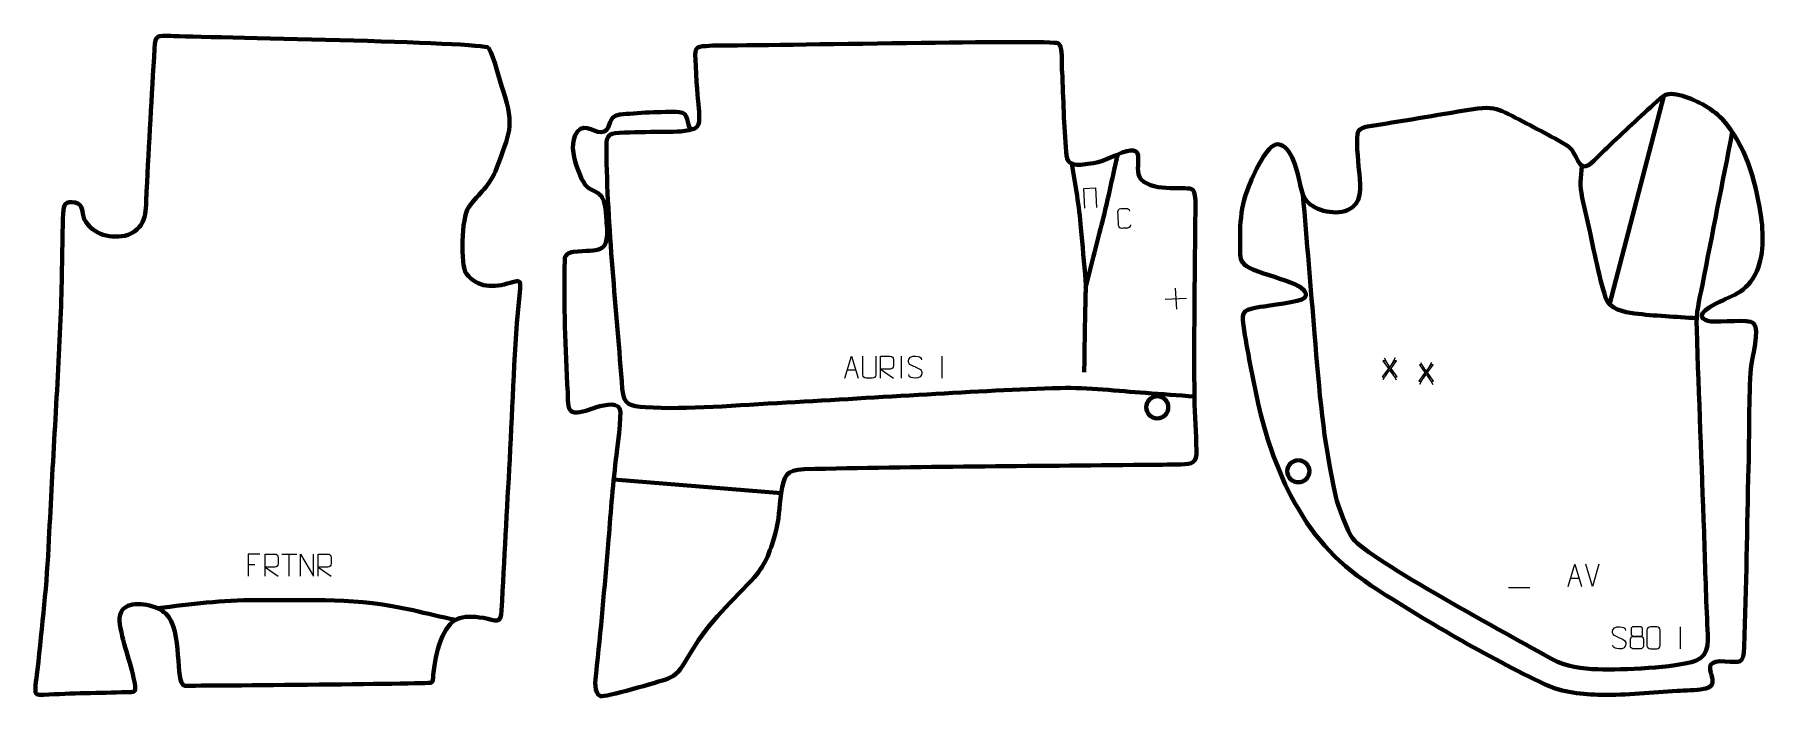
# Model space of a CAD drawing. Header units: metres. Extents: x -1 to 1956, y -3 to 747.
import ezdxf

# ---------------------------------------------------------------- set-up
doc = ezdxf.new("R2010")
doc.units = ezdxf.units.M

msp = doc.modelspace()

# ---------------------------------------------------------------- linework, layer by layer
at = {"layer": 'layer 1', "color": 142, "lineweight": 200}
for centre in [(1269.4, 325.3), (1429, 253)]:
    msp.add_ellipse(centre, major_axis=(0, 12.5), ratio=1, dxfattribs=at)
at = {"layer": 'layer 1', "color": 142, "lineweight": 158}
msp.add_open_spline([(1781, 441.5), (1781, 441.5), (1842.5, 677.5), (1842.5, 677.5)], degree=3, dxfattribs=at)
for points, knots in [([(1434.2, 565.9), (1438.6, 513.5), (1443, 461.2), (1447.3, 408.9), (1447.3, 408.9), (1452.9, 342.1), (1456.7, 290), (1471.5, 224.1), (1471.5, 224.1), (1473.7, 214.5), (1484.8, 184.1), (1490.6, 176.8), (1490.6, 176.8), (1509.5, 153), (1668, 67.1), (1716.3, 40.5), (1716.3, 40.5), (1732.1, 31.8), (1750, 29.3), (1768.1, 28.9), (1768.1, 28.9), (1795.8, 28.3), (1855.7, 30.4), (1878.5, 38.5), (1878.5, 38.5), (1896.3, 45.7), (1892.5, 64), (1891.8, 79.9), (1891.8, 79.9), (1890.2, 114.5), (1889.3, 149.5), (1888.1, 184.2), (1888.1, 184.2), (1885.3, 260.7), (1882.4, 337.2), (1879.8, 413.7), (1879.8, 413.7), (1879.1, 434), (1882.4, 444.4), (1886.2, 463.7), (1886.2, 463.7), (1897.5, 521.4), (1908.8, 579), (1920.1, 636.6)], [0, 0, 0, 0, 0.083333, 0.083333, 0.083333, 0.083333, 0.166667, 0.166667, 0.166667, 0.166667, 0.25, 0.25, 0.25, 0.25, 0.333333, 0.333333, 0.333333, 0.333333, 0.416667, 0.416667, 0.416667, 0.416667, 0.5, 0.5, 0.5, 0.5, 0.583333, 0.583333, 0.583333, 0.583333, 0.666667, 0.666667, 0.666667, 0.666667, 0.75, 0.75, 0.75, 0.75, 0.833333, 0.833333, 0.833333, 0.833333, 1, 1, 1, 1]), ([(1879.4, 426), (1856.6, 427.8), (1832, 428.7), (1809.5, 431.4), (1809.5, 431.4), (1797.6, 432.9), (1781.1, 436.3), (1776.8, 449.3), (1776.8, 449.3), (1768.9, 472.6), (1762, 510.8), (1756.1, 535.9), (1756.1, 535.9), (1754.1, 544.6), (1752.1, 553.4), (1750.3, 562.2), (1750.3, 562.2), (1747.3, 577.1), (1748.6, 584), (1749.9, 598.6)], [0, 0, 0, 0, 0.166667, 0.166667, 0.166667, 0.166667, 0.333333, 0.333333, 0.333333, 0.333333, 0.5, 0.5, 0.5, 0.5, 0.666667, 0.666667, 0.666667, 0.666667, 1, 1, 1, 1])]:
    msp.add_open_spline(points, degree=3, knots=knots, dxfattribs=at)
at = {"layer": 'layer 1', "color": 142}
for points in [[(1524, 359.8), (1524, 359.8), (1531, 369.2), (1531, 369.2), (1531, 369.2), (1531, 369.2), (1524.8, 378), (1524.8, 378), (1524.8, 378), (1524.8, 378), (1527.7, 378), (1527.7, 378), (1527.7, 378), (1527.7, 378), (1531, 373.3), (1531, 373.3), (1531, 373.3), (1531.7, 372.4), (1532.2, 371.6), (1532.5, 371.1), (1532.5, 371.1), (1532.9, 371.8), (1533.4, 372.4), (1533.9, 373.1), (1533.9, 373.1), (1533.9, 373.1), (1537.5, 378), (1537.5, 378), (1537.5, 378), (1537.5, 378), (1540.2, 378), (1540.2, 378), (1540.2, 378), (1540.2, 378), (1533.9, 369.3), (1533.9, 369.3), (1533.9, 369.3), (1533.9, 369.3), (1540.7, 359.8), (1540.7, 359.8), (1540.7, 359.8), (1540.7, 359.8), (1537.7, 359.8), (1537.7, 359.8), (1537.7, 359.8), (1537.7, 359.8), (1533.1, 366.3), (1533.1, 366.3), (1533.1, 366.3), (1532.9, 366.7), (1532.6, 367), (1532.4, 367.4), (1532.4, 367.4), (1532, 366.8), (1531.7, 366.4), (1531.5, 366.1), (1531.5, 366.1), (1531.5, 366.1), (1526.9, 359.8), (1526.9, 359.8), (1526.9, 359.8), (1526.9, 359.8), (1524, 359.8), (1524, 359.8)], [(1565.3, 355), (1565.3, 355), (1572.3, 364.5), (1572.3, 364.5), (1572.3, 364.5), (1572.3, 364.5), (1566.1, 373.2), (1566.1, 373.2), (1566.1, 373.2), (1566.1, 373.2), (1569, 373.2), (1569, 373.2), (1569, 373.2), (1569, 373.2), (1572.3, 368.6), (1572.3, 368.6), (1572.3, 368.6), (1573, 367.6), (1573.5, 366.9), (1573.7, 366.4), (1573.7, 366.4), (1574.2, 367), (1574.6, 367.7), (1575.2, 368.4), (1575.2, 368.4), (1575.2, 368.4), (1578.8, 373.2), (1578.8, 373.2), (1578.8, 373.2), (1578.8, 373.2), (1581.5, 373.2), (1581.5, 373.2), (1581.5, 373.2), (1581.5, 373.2), (1575.1, 364.6), (1575.1, 364.6), (1575.1, 364.6), (1575.1, 364.6), (1581.9, 355), (1581.9, 355), (1581.9, 355), (1581.9, 355), (1579, 355), (1579, 355), (1579, 355), (1579, 355), (1574.4, 361.5), (1574.4, 361.5), (1574.4, 361.5), (1574.1, 361.9), (1573.9, 362.3), (1573.7, 362.6), (1573.7, 362.6), (1573.2, 362), (1573, 361.6), (1572.8, 361.3), (1572.8, 361.3), (1572.8, 361.3), (1568.2, 355), (1568.2, 355), (1568.2, 355), (1568.2, 355), (1565.3, 355), (1565.3, 355)]]:
    msp.add_open_spline(points, degree=3, knots=[0, 0, 0, 0, 0.058824, 0.058824, 0.058824, 0.058824, 0.117647, 0.117647, 0.117647, 0.117647, 0.176471, 0.176471, 0.176471, 0.176471, 0.235294, 0.235294, 0.235294, 0.235294, 0.294118, 0.294118, 0.294118, 0.294118, 0.352941, 0.352941, 0.352941, 0.352941, 0.411765, 0.411765, 0.411765, 0.411765, 0.470588, 0.470588, 0.470588, 0.470588, 0.529412, 0.529412, 0.529412, 0.529412, 0.588235, 0.588235, 0.588235, 0.588235, 0.647059, 0.647059, 0.647059, 0.647059, 0.705882, 0.705882, 0.705882, 0.705882, 0.764706, 0.764706, 0.764706, 0.764706, 0.823529, 0.823529, 0.823529, 0.823529, 0.882353, 0.882353, 0.882353, 0.882353, 1, 1, 1, 1], dxfattribs=at)
at = {"layer": 'layer 1', "color": 250, "lineweight": 9}
for points in [[(1538.5, 381.4), (1538.5, 381.4), (1524.7, 356.5), (1524.7, 356.5)], [(1526.2, 381.4), (1526.2, 381.4), (1539.9, 356.4), (1539.9, 356.4)], [(1579.7, 375.8), (1579.7, 375.8), (1566, 350.9), (1566, 350.9)], [(1567.4, 375.8), (1567.4, 375.8), (1581.2, 350.9), (1581.2, 350.9)], [(1761.8, 122.7), (1761.8, 122.7), (1754.4, 147.7), (1754.4, 147.7)], [(1769.1, 147.7), (1769.1, 147.7), (1761.8, 122.7), (1761.8, 122.7)], [(1666.9, 121.4), (1666.9, 121.4), (1690.9, 121.4), (1690.9, 121.4)], [(1737.1, 132), (1737.1, 132), (1746.6, 132), (1746.6, 132)], [(1861.1, 77), (1861.1, 77), (1861.1, 52), (1861.1, 52)]]:
    msp.add_open_spline(points, degree=3, dxfattribs=at)
for points, knots in [([(1734.4, 122.7), (1734.4, 122.7), (1741.8, 147.7), (1741.8, 147.7), (1741.8, 147.7), (1741.8, 147.7), (1749.3, 122.7), (1749.3, 122.7)], [0, 0, 0, 0, 0.333333, 0.333333, 0.333333, 0.333333, 1, 1, 1, 1]), ([(1792.2, 64.7), (1787.9, 66.2), (1783, 68), (1785, 73.5), (1785, 73.5), (1786.5, 77.6), (1791.8, 77.2), (1795.4, 76.6), (1795.4, 76.6), (1798.2, 76.1), (1799.1, 74.9), (1799.4, 72.9)], [0, 0, 0, 0, 0.25, 0.25, 0.25, 0.25, 0.5, 0.5, 0.5, 0.5, 1, 1, 1, 1]), ([(1792.2, 64.7), (1796.2, 63), (1801.2, 61.2), (1799.4, 55.8), (1799.4, 55.8), (1797.9, 51.5), (1793, 51.8), (1789.3, 52.3), (1789.3, 52.3), (1786.6, 52.7), (1785.3, 54), (1785, 56.1)], [0, 0, 0, 0, 0.25, 0.25, 0.25, 0.25, 0.5, 0.5, 0.5, 0.5, 1, 1, 1, 1]), ([(1804.8, 63.2), (1804.8, 60), (1804.8, 58.3), (1804.8, 55.1), (1804.8, 55.1), (1804.8, 53.9), (1806.5, 52.2), (1807.7, 52.2), (1807.7, 52.2), (1810.7, 52.2), (1813.7, 52.2), (1816.7, 52.2), (1816.7, 52.2), (1818, 52.2), (1819.6, 53.8), (1819.6, 55.1), (1819.6, 55.1), (1819.6, 58.3), (1819.6, 60), (1819.6, 63.2), (1819.6, 63.2), (1819.5, 64.6), (1818, 66.1), (1816.7, 66.1), (1816.7, 66.1), (1813.7, 66.1), (1810.7, 66.1), (1807.7, 66.1), (1807.7, 66.1), (1806.6, 66.1), (1804.8, 64.6), (1804.8, 63.2)], [0, 0, 0, 0, 0.111111, 0.111111, 0.111111, 0.111111, 0.222222, 0.222222, 0.222222, 0.222222, 0.333333, 0.333333, 0.333333, 0.333333, 0.444444, 0.444444, 0.444444, 0.444444, 0.555556, 0.555556, 0.555556, 0.555556, 0.666667, 0.666667, 0.666667, 0.666667, 0.777778, 0.777778, 0.777778, 0.777778, 1, 1, 1, 1]), ([(1806.2, 75.7), (1806.2, 73.5), (1806.2, 69.8), (1806.2, 67.6), (1806.2, 67.6), (1806.3, 67.1), (1807.1, 66.2), (1807.8, 66.2), (1807.8, 66.2), (1810.7, 66.2), (1813.7, 66.1), (1816.7, 66.1), (1816.7, 66.1), (1817.5, 66.1), (1818.2, 66.9), (1818.2, 67.6), (1818.2, 67.6), (1818.2, 69.8), (1818.2, 73.5), (1818.2, 75.7), (1818.2, 75.7), (1818.2, 76.4), (1817.6, 77.2), (1816.7, 77.2), (1816.7, 77.2), (1813.7, 77.2), (1810.7, 77.2), (1807.7, 77.2), (1807.7, 77.2), (1807, 77.2), (1806.2, 76.5), (1806.2, 75.7)], [0, 0, 0, 0, 0.111111, 0.111111, 0.111111, 0.111111, 0.222222, 0.222222, 0.222222, 0.222222, 0.333333, 0.333333, 0.333333, 0.333333, 0.444444, 0.444444, 0.444444, 0.444444, 0.555556, 0.555556, 0.555556, 0.555556, 0.666667, 0.666667, 0.666667, 0.666667, 0.777778, 0.777778, 0.777778, 0.777778, 1, 1, 1, 1]), ([(1827.5, 77), (1829.9, 77), (1832.2, 77), (1834.6, 77), (1834.6, 77), (1836.6, 77), (1838.6, 75.5), (1838.6, 73.1), (1838.6, 73.1), (1838.6, 67.3), (1838.6, 61.6), (1838.6, 55.8), (1838.6, 55.8), (1838.5, 53.5), (1836.8, 52), (1834.6, 52), (1834.6, 52), (1832.2, 52), (1829.8, 52), (1827.5, 52), (1827.5, 52), (1825.5, 51.9), (1823.5, 53.8), (1823.5, 55.8), (1823.5, 55.8), (1823.5, 61.6), (1823.5, 67.4), (1823.5, 73.1), (1823.5, 73.1), (1823.5, 75.3), (1825.3, 77), (1827.5, 77)], [0, 0, 0, 0, 0.111111, 0.111111, 0.111111, 0.111111, 0.222222, 0.222222, 0.222222, 0.222222, 0.333333, 0.333333, 0.333333, 0.333333, 0.444444, 0.444444, 0.444444, 0.444444, 0.555556, 0.555556, 0.555556, 0.555556, 0.666667, 0.666667, 0.666667, 0.666667, 0.777778, 0.777778, 0.777778, 0.777778, 1, 1, 1, 1])]:
    msp.add_open_spline(points, degree=3, knots=knots, dxfattribs=at)
at = {"layer": 'layer 2', "color": 242, "lineweight": 158}
msp.add_open_spline([(1497.6, 594.3), (1497, 602.2), (1493.5, 632.1), (1496.8, 637.4), (1496.8, 637.4), (1499.1, 641.3), (1506.1, 642.8), (1512.4, 643.8), (1512.4, 643.8), (1552.4, 649.7), (1592.2, 657.4), (1632.2, 663.1), (1632.2, 663.1), (1646.4, 665.1), (1654.5, 663), (1662.9, 658.8), (1662.9, 658.8), (1683.8, 648.4), (1707, 636.2), (1727.3, 624.9), (1727.3, 624.9), (1740.5, 617.3), (1738.7, 616.4), (1745.4, 604), (1745.4, 604), (1752, 591.9), (1758.8, 599.8), (1766.2, 606.9), (1766.2, 606.9), (1771.5, 612), (1776.6, 617.3), (1781.9, 622.3), (1781.9, 622.3), (1800.6, 639.7), (1819.4, 657.5), (1838.4, 674.5), (1838.4, 674.5), (1845.8, 681.1), (1850.9, 680.4), (1860.5, 678.3), (1860.5, 678.3), (1877.5, 674.4), (1896.3, 663.9), (1908.5, 651.5), (1908.5, 651.5), (1936.2, 620), (1945.3, 584.8), (1952.2, 544.5), (1952.2, 544.5), (1955.5, 522.6), (1956.4, 495.1), (1945.9, 475.4), (1945.9, 475.4), (1932.5, 450.5), (1915.4, 451.8), (1893.9, 438.1), (1893.9, 438.1), (1879.7, 429.1), (1885.8, 423.9), (1895.8, 422.5), (1895.8, 422.5), (1906.7, 421.1), (1938.8, 425.7), (1944.1, 420.3), (1944.1, 420.3), (1951.6, 412.7), (1942.8, 382.5), (1941.3, 371.8), (1941.3, 371.8), (1938.4, 334.3), (1939.5, 295.1), (1938.5, 257.2), (1938.5, 257.2), (1936.7, 189.6), (1936.1, 122), (1933.6, 54.5), (1933.6, 54.5), (1932.8, 34.4), (1929.6, 36.9), (1911.8, 37.9), (1911.8, 37.9), (1875.8, 39.9), (1912.1, 12.3), (1890.1, 7.3), (1890.1, 7.3), (1890.1, 7.3), (1887.7, 6.7), (1887.7, 6.7), (1887.7, 6.7), (1878.8, 5.1), (1866.9, 5), (1857.6, 4.5), (1857.6, 4.5), (1829.6, 2.8), (1800.5, -0.3), (1772.4, 0), (1772.4, 0), (1750.7, 0.5), (1728.2, 2.5), (1708.3, 11.8), (1708.3, 11.8), (1642.6, 43), (1572.2, 84.3), (1511.2, 123.7), (1511.2, 123.7), (1468.3, 153.4), (1444.9, 179.9), (1420.2, 226), (1420.2, 226), (1404, 257.5), (1391.3, 295.2), (1383.5, 329.7), (1383.5, 329.7), (1377.2, 358.6), (1371.5, 388.8), (1366.8, 418), (1366.8, 418), (1363.9, 435.7), (1369.7, 435.9), (1385.8, 438.8), (1385.8, 438.8), (1394.1, 440.1), (1432.1, 444.4), (1436.1, 449.1), (1436.1, 449.1), (1441.5, 455.5), (1430.7, 462.1), (1425.8, 464.2), (1425.8, 464.2), (1410.6, 470.7), (1393.5, 474.8), (1377.7, 481.3), (1377.7, 481.3), (1365.8, 486.5), (1363.5, 490.9), (1363.3, 498.1), (1363.3, 498.1), (1362.6, 528.3), (1362.4, 552.5), (1375.2, 580.7), (1375.2, 580.7), (1379.7, 590.6), (1393.7, 622.9), (1405.7, 622.9), (1405.7, 622.9), (1422.2, 621.8), (1428.4, 589.5), (1431.2, 576.4), (1431.2, 576.4), (1432.7, 569.5), (1434.8, 561.7), (1440.2, 556.8), (1440.2, 556.8), (1452.1, 545.9), (1476.7, 541.4), (1490, 551.3), (1490, 551.3), (1502.6, 560.7), (1498.6, 580.7), (1497.6, 594.3)], degree=3, knots=[0, 0, 0, 0, 0.02439, 0.02439, 0.02439, 0.02439, 0.04878, 0.04878, 0.04878, 0.04878, 0.073171, 0.073171, 0.073171, 0.073171, 0.097561, 0.097561, 0.097561, 0.097561, 0.121951, 0.121951, 0.121951, 0.121951, 0.146341, 0.146341, 0.146341, 0.146341, 0.170732, 0.170732, 0.170732, 0.170732, 0.195122, 0.195122, 0.195122, 0.195122, 0.219512, 0.219512, 0.219512, 0.219512, 0.243902, 0.243902, 0.243902, 0.243902, 0.268293, 0.268293, 0.268293, 0.268293, 0.292683, 0.292683, 0.292683, 0.292683, 0.317073, 0.317073, 0.317073, 0.317073, 0.341463, 0.341463, 0.341463, 0.341463, 0.365854, 0.365854, 0.365854, 0.365854, 0.390244, 0.390244, 0.390244, 0.390244, 0.414634, 0.414634, 0.414634, 0.414634, 0.439024, 0.439024, 0.439024, 0.439024, 0.463415, 0.463415, 0.463415, 0.463415, 0.487805, 0.487805, 0.487805, 0.487805, 0.512195, 0.512195, 0.512195, 0.512195, 0.536585, 0.536585, 0.536585, 0.536585, 0.560976, 0.560976, 0.560976, 0.560976, 0.585366, 0.585366, 0.585366, 0.585366, 0.609756, 0.609756, 0.609756, 0.609756, 0.634146, 0.634146, 0.634146, 0.634146, 0.658537, 0.658537, 0.658537, 0.658537, 0.682927, 0.682927, 0.682927, 0.682927, 0.707317, 0.707317, 0.707317, 0.707317, 0.731707, 0.731707, 0.731707, 0.731707, 0.756098, 0.756098, 0.756098, 0.756098, 0.780488, 0.780488, 0.780488, 0.780488, 0.804878, 0.804878, 0.804878, 0.804878, 0.829268, 0.829268, 0.829268, 0.829268, 0.853659, 0.853659, 0.853659, 0.853659, 0.878049, 0.878049, 0.878049, 0.878049, 0.902439, 0.902439, 0.902439, 0.902439, 0.926829, 0.926829, 0.926829, 0.926829, 0.95122, 0.95122, 0.95122, 0.95122, 1, 1, 1, 1], dxfattribs=at)
at = {"layer": 'layer 2', "color": 140, "lineweight": 158}
for points, knots in [([(743.8, 639.9), (731.7, 636.1), (720.4, 637.3), (707.8, 637), (707.8, 637), (692.3, 636.7), (676.2, 636.5), (660.7, 635.9), (660.7, 635.9), (646.4, 635.4), (645.9, 630.6), (646, 617.4), (646, 617.4), (646.8, 531), (657.5, 434), (664, 346.2), (664, 346.2), (665.4, 327.7), (673, 326.5), (690.1, 325.4), (690.1, 325.4), (737, 322.3), (794.3, 327.7), (849.9, 330.7), (849.9, 330.7), (955.3, 336.3), (1065.1, 344.3), (1159.7, 347.1), (1159.7, 347.1), (1191, 348), (1224.9, 343.7), (1256.3, 341.5), (1256.3, 341.5), (1274.7, 340.2), (1293.1, 338.8), (1311.5, 337.5)], [0, 0, 0, 0, 0.1, 0.1, 0.1, 0.1, 0.2, 0.2, 0.2, 0.2, 0.3, 0.3, 0.3, 0.3, 0.4, 0.4, 0.4, 0.4, 0.5, 0.5, 0.5, 0.5, 0.6, 0.6, 0.6, 0.6, 0.7, 0.7, 0.7, 0.7, 0.8, 0.8, 0.8, 0.8, 1, 1, 1, 1]), ([(1188.3, 460.2), (1194.2, 484.2), (1200.1, 508), (1206.4, 531.8), (1206.4, 531.8), (1211.5, 551.3), (1215.8, 572.3), (1220.2, 592), (1220.2, 592), (1221.7, 598.5), (1223.1, 605), (1224.6, 611.5)], [0, 0, 0, 0, 0.25, 0.25, 0.25, 0.25, 0.5, 0.5, 0.5, 0.5, 1, 1, 1, 1]), ([(1172.6, 600.9), (1176.6, 576.4), (1181.1, 553.1), (1183, 528.2), (1183, 528.2), (1184.6, 508.5), (1186.9, 488.4), (1188.2, 468.8), (1188.2, 468.8), (1188.8, 459.8), (1188.1, 446.7), (1187.9, 437.2), (1187.9, 437.2), (1187.5, 413.1), (1187.1, 389), (1186.7, 364.9)], [0, 0, 0, 0, 0.2, 0.2, 0.2, 0.2, 0.4, 0.4, 0.4, 0.4, 0.6, 0.6, 0.6, 0.6, 1, 1, 1, 1]), ([(138, 98), (176.1, 102.7), (210.9, 107.4), (249.6, 107.1), (249.6, 107.1), (313.9, 106.6), (362.9, 110.3), (427.2, 95.7), (427.2, 95.7), (443.2, 92.1), (459.2, 88.1), (475.4, 84.7)], [0, 0, 0, 0, 0.25, 0.25, 0.25, 0.25, 0.5, 0.5, 0.5, 0.5, 1, 1, 1, 1])]:
    msp.add_open_spline(points, degree=3, knots=knots, dxfattribs=at)
at = {"layer": 'layer 2', "color": 250, "lineweight": 9}
for points, knots in [([(1187.5, 550.5), (1187.5, 550.5), (1186.2, 572.8), (1186.2, 572.8), (1186.2, 572.8), (1186.2, 572.8), (1199.3, 573.6), (1199.3, 573.6), (1199.3, 573.6), (1199.3, 573.6), (1200.6, 551.3), (1200.6, 551.3)], [0, 0, 0, 0, 0.25, 0.25, 0.25, 0.25, 0.5, 0.5, 0.5, 0.5, 1, 1, 1, 1]), ([(1239, 531.7), (1239, 529.6), (1237.6, 528.2), (1235.7, 528), (1235.7, 528), (1233.6, 527.9), (1231.5, 527.8), (1229.4, 527.6), (1229.4, 527.6), (1227.7, 527.4), (1225.8, 529), (1225.7, 530.8), (1225.7, 530.8), (1225.4, 536), (1225.1, 541.1), (1224.8, 546.3), (1224.8, 546.3), (1224.7, 548.2), (1226.2, 549.8), (1228.1, 550), (1228.1, 550), (1230.2, 550.1), (1232.2, 550.2), (1234.3, 550.3), (1234.3, 550.3), (1236.1, 550.5), (1237.9, 549.2), (1238.1, 547.1)], [0, 0, 0, 0, 0.125, 0.125, 0.125, 0.125, 0.25, 0.25, 0.25, 0.25, 0.375, 0.375, 0.375, 0.375, 0.5, 0.5, 0.5, 0.5, 0.625, 0.625, 0.625, 0.625, 0.75, 0.75, 0.75, 0.75, 1, 1, 1, 1]), ([(916, 358.3), (916, 358.3), (923.4, 383.2), (923.4, 383.2), (923.4, 383.2), (923.4, 383.2), (931, 358.3), (931, 358.3)], [0, 0, 0, 0, 0.333333, 0.333333, 0.333333, 0.333333, 1, 1, 1, 1]), ([(950.8, 383.2), (950.8, 377.7), (950.9, 367.5), (950.9, 361.9), (950.9, 361.9), (950.8, 359.7), (949.1, 358.3), (946.9, 358.3), (946.9, 358.3), (944.6, 358.3), (942.3, 358.3), (939.9, 358.3), (939.9, 358.3), (938, 358.2), (936, 360), (936.1, 361.9), (936.1, 361.9), (936.1, 367.5), (936.2, 377.7), (936.2, 383.2)], [0, 0, 0, 0, 0.166667, 0.166667, 0.166667, 0.166667, 0.333333, 0.333333, 0.333333, 0.333333, 0.5, 0.5, 0.5, 0.5, 0.666667, 0.666667, 0.666667, 0.666667, 1, 1, 1, 1]), ([(956.1, 358.3), (956.1, 358.3), (956.1, 383.2), (956.1, 383.2), (956.1, 383.2), (959.7, 383.2), (963.3, 383.2), (966.9, 383.2), (966.9, 383.2), (969.3, 383.2), (970.8, 381.7), (970.8, 379.3), (970.8, 379.3), (970.8, 377.3), (970.8, 374.2), (970.8, 372.2), (970.8, 372.2), (970.8, 370.3), (969, 368.4), (967, 368.4), (967, 368.4), (967, 368.4), (956.1, 368.4), (956.1, 368.4), (956.1, 368.4), (956.1, 368.4), (970.8, 358.3), (970.8, 358.3)], [0, 0, 0, 0, 0.125, 0.125, 0.125, 0.125, 0.25, 0.25, 0.25, 0.25, 0.375, 0.375, 0.375, 0.375, 0.5, 0.5, 0.5, 0.5, 0.625, 0.625, 0.625, 0.625, 0.75, 0.75, 0.75, 0.75, 1, 1, 1, 1]), ([(995.5, 370.9), (991.2, 372.4), (986.3, 374.2), (988.3, 379.7), (988.3, 379.7), (989.8, 383.8), (995.1, 383.5), (998.7, 382.9), (998.7, 382.9), (1001.5, 382.4), (1002.4, 381.2), (1002.7, 379.1)], [0, 0, 0, 0, 0.25, 0.25, 0.25, 0.25, 0.5, 0.5, 0.5, 0.5, 1, 1, 1, 1]), ([(995.5, 370.9), (999.5, 369.3), (1004.5, 367.4), (1002.7, 362), (1002.7, 362), (1001.2, 357.8), (996.3, 358), (992.6, 358.6), (992.6, 358.6), (989.9, 359), (988.6, 360.2), (988.3, 362.3)], [0, 0, 0, 0, 0.25, 0.25, 0.25, 0.25, 0.5, 0.5, 0.5, 0.5, 1, 1, 1, 1])]:
    msp.add_open_spline(points, degree=3, knots=knots, dxfattribs=at)
for points in [[(1289.7, 460.2), (1289.7, 460.2), (1291.2, 436.2), (1291.2, 436.2)], [(1278.5, 447.5), (1278.5, 447.5), (1302.4, 448.9), (1302.4, 448.9)], [(979.5, 383.2), (979.5, 383.2), (979.5, 358.3), (979.5, 358.3)], [(1025.5, 383.2), (1025.5, 383.2), (1025.5, 358.3), (1025.5, 358.3)], [(918.7, 367.5), (918.7, 367.5), (928.2, 367.5), (928.2, 367.5)]]:
    msp.add_open_spline(points, degree=3, dxfattribs=at)
at = {"layer": 'layer 2', "color": 140, "lineweight": 158}
msp.add_open_spline([(654.3, 243.7), (654.3, 243.7), (843.8, 228.1), (843.8, 228.1)], degree=3, dxfattribs=at)
at = {"layer": 'layer 3', "color": 242, "lineweight": 158}
for points, knots in [([(512.6, 731.9), (519.6, 719.5), (524.3, 697.6), (529.1, 683.3), (529.1, 683.3), (542.8, 642.5), (535.6, 634.3), (522, 596.5), (522, 596.5), (514, 574.1), (502.3, 568.8), (489.8, 551.3), (489.8, 551.3), (482.2, 540.5), (480.4, 486), (487.6, 476.4), (487.6, 476.4), (499.9, 460.2), (518.9, 460.3), (537.2, 466.2), (537.2, 466.2), (549.4, 470.1), (549.3, 468.1), (547.9, 455.5), (547.9, 455.5), (541.4, 393.2), (540.1, 329.1), (536.6, 266.4), (536.6, 266.4), (533.4, 209.5), (530.5, 152.7), (527.4, 95.9), (527.4, 95.9), (526.4, 78.5), (520.9, 84.7), (506.9, 87), (506.9, 87), (481.3, 91), (468.8, 87.4), (458.7, 61.9), (458.7, 61.9), (453.1, 47.1), (452.1, 37.9), (450.1, 22.6), (450.1, 22.6), (449.6, 18.7), (449.7, 14.5), (447.8, 13.7), (447.8, 13.7), (445.2, 12.6), (170.3, 10), (168.6, 10.4), (168.6, 10.4), (156.8, 13.1), (167.7, 73.2), (147.3, 92), (147.3, 92), (142.1, 96.8), (135.7, 99.3), (128.8, 101), (128.8, 101), (112, 105), (91.8, 103.1), (95.5, 79.5), (95.5, 79.5), (99.2, 56), (108.9, 33.9), (112.6, 10.4), (112.6, 10.4), (113.8, 2.6), (111, 3.3), (103.3, 3.1), (103.3, 3.1), (71.9, 2.2), (41, 1.8), (9.4, 0.2), (9.4, 0.2), (7, 0), (1.1, -0.7), (0.1, 2.3), (0.1, 2.3), (-1.1, 5.9), (1.6, 23.3), (2.2, 28.3), (2.2, 28.3), (7.5, 77.9), (12.9, 125.6), (15.2, 175.6), (15.2, 175.6), (19.2, 261.3), (25.1, 347.1), (28.6, 432.8), (28.6, 432.8), (30, 470.1), (30, 507.4), (31.3, 544.6), (31.3, 544.6), (31.6, 555), (33.7, 558.7), (44.9, 557), (44.9, 557), (54.6, 554.8), (51.7, 546.2), (55.2, 538), (55.2, 538), (65.5, 519.6), (85.5, 515.4), (104.8, 520.2), (104.8, 520.2), (127.3, 530.2), (124.5, 548.2), (125.6, 569.4), (125.6, 569.4), (128.6, 623.3), (131.3, 677.4), (134.7, 731.3), (134.7, 731.3), (135.6, 746.9), (137.9, 745.9), (153, 745.3), (153, 745.3), (187.2, 743.8), (508.8, 738.6), (512.6, 731.9)], [0, 0, 0, 0, 0.03125, 0.03125, 0.03125, 0.03125, 0.0625, 0.0625, 0.0625, 0.0625, 0.09375, 0.09375, 0.09375, 0.09375, 0.125, 0.125, 0.125, 0.125, 0.15625, 0.15625, 0.15625, 0.15625, 0.1875, 0.1875, 0.1875, 0.1875, 0.21875, 0.21875, 0.21875, 0.21875, 0.25, 0.25, 0.25, 0.25, 0.28125, 0.28125, 0.28125, 0.28125, 0.3125, 0.3125, 0.3125, 0.3125, 0.34375, 0.34375, 0.34375, 0.34375, 0.375, 0.375, 0.375, 0.375, 0.40625, 0.40625, 0.40625, 0.40625, 0.4375, 0.4375, 0.4375, 0.4375, 0.46875, 0.46875, 0.46875, 0.46875, 0.5, 0.5, 0.5, 0.5, 0.53125, 0.53125, 0.53125, 0.53125, 0.5625, 0.5625, 0.5625, 0.5625, 0.59375, 0.59375, 0.59375, 0.59375, 0.625, 0.625, 0.625, 0.625, 0.65625, 0.65625, 0.65625, 0.65625, 0.6875, 0.6875, 0.6875, 0.6875, 0.71875, 0.71875, 0.71875, 0.71875, 0.75, 0.75, 0.75, 0.75, 0.78125, 0.78125, 0.78125, 0.78125, 0.8125, 0.8125, 0.8125, 0.8125, 0.84375, 0.84375, 0.84375, 0.84375, 0.875, 0.875, 0.875, 0.875, 0.90625, 0.90625, 0.90625, 0.90625, 0.9375, 0.9375, 0.9375, 0.9375, 1, 1, 1, 1]), ([(598.8, 491.7), (599, 498.2), (602.3, 499.8), (608.7, 501.1), (608.7, 501.1), (637.6, 504.5), (649.5, 496.4), (646.3, 534.2), (646.3, 534.2), (645.7, 541.7), (645, 558.8), (640.1, 564.4), (640.1, 564.4), (634.3, 569.6), (633.6, 569.2), (627.4, 572.3), (627.4, 572.3), (619.6, 576.1), (615, 590.7), (612.3, 598.5), (612.3, 598.5), (608, 610.8), (605.3, 625.9), (613.3, 637.4), (613.3, 637.4), (622.4, 648.6), (634.1, 632.6), (643.7, 637.4), (643.7, 637.4), (652.2, 641.7), (647.3, 654.8), (661.3, 656.4), (661.3, 656.4), (679.4, 658.3), (710.4, 660), (728.4, 659.2), (728.4, 659.2), (740.4, 658.7), (735.9, 644.9), (741.5, 640.7), (741.5, 640.7), (744.6, 638.3), (748.9, 642.1), (750.2, 645.5), (750.2, 645.5), (752.5, 652), (750, 667.1), (749.5, 674.7), (749.5, 674.7), (748.9, 682.5), (745.8, 722.7), (746.7, 727.3), (746.7, 727.3), (747.7, 732.3), (750, 733.1), (754.7, 733.6), (754.7, 733.6), (759.1, 734.1), (765.8, 734.5), (769.6, 734.5), (769.6, 734.5), (836.2, 734.4), (1150.1, 741.2), (1157.1, 737.1), (1157.1, 737.1), (1162.1, 734.1), (1161.2, 719.8), (1161.3, 714.6), (1161.3, 714.6), (1161.4, 711.2), (1161.5, 707.9), (1161.7, 704.5), (1161.7, 704.5), (1163.2, 674.5), (1163.7, 644), (1166.3, 614.1), (1166.3, 614.1), (1167.3, 602.3), (1170.5, 599.3), (1182.8, 599.7), (1182.8, 599.7), (1206.3, 601.7), (1209.2, 605.2), (1229.8, 613.6), (1229.8, 613.6), (1260.3, 623.7), (1240.6, 597.7), (1250.9, 583.2), (1250.9, 583.2), (1266.9, 567.2), (1303.9, 576.6), (1309.6, 571.2), (1309.6, 571.2), (1314.2, 566.9), (1312.3, 542.3), (1312.3, 534.9), (1312.3, 534.9), (1312, 468.7), (1310.7, 401.9), (1311.5, 335.8), (1311.5, 335.8), (1311.9, 316), (1313.3, 296.2), (1313.8, 276.5), (1313.8, 276.5), (1314.2, 262.2), (1309.4, 261.2), (1296, 260.7), (1296, 260.7), (1282.4, 260.2), (1268.1, 260.5), (1254.4, 260.3), (1254.4, 260.3), (1126.3, 258.6), (998, 258.4), (869.9, 255.3), (869.9, 255.3), (848.6, 253.8), (847.3, 248.5), (843.8, 228.1), (843.8, 228.1), (841, 211.3), (842, 199), (836.9, 181.8), (836.9, 181.8), (830.6, 160.5), (826, 146.1), (810.3, 129.5), (810.3, 129.5), (783.7, 101.6), (757.8, 78), (738.9, 43.6), (738.9, 43.6), (729.7, 27.2), (724.8, 22), (715.9, 18.5), (715.9, 18.5), (704.9, 14.3), (643.3, -2.8), (639.5, -1.6), (639.5, -1.6), (631.1, 2.1), (633.6, 16.7), (634.4, 24.1), (634.4, 24.1), (639.6, 72.4), (643.9, 121.7), (648, 170.2), (648, 170.2), (650.7, 202.7), (652.8, 234), (656.8, 266.4), (656.8, 266.4), (657.9, 275), (663.5, 318.4), (661.3, 323.3), (661.3, 323.3), (657.3, 332.4), (638.8, 326.8), (631.7, 324.4), (631.7, 324.4), (625.4, 322.3), (613.6, 317.6), (607.2, 320.2), (607.2, 320.2), (601.5, 323.4), (602.5, 335.9), (602.2, 342), (602.2, 342), (599.8, 392.5), (597.5, 441), (598.8, 491.7)], [0, 0, 0, 0, 0.022727, 0.022727, 0.022727, 0.022727, 0.045455, 0.045455, 0.045455, 0.045455, 0.068182, 0.068182, 0.068182, 0.068182, 0.090909, 0.090909, 0.090909, 0.090909, 0.113636, 0.113636, 0.113636, 0.113636, 0.136364, 0.136364, 0.136364, 0.136364, 0.159091, 0.159091, 0.159091, 0.159091, 0.181818, 0.181818, 0.181818, 0.181818, 0.204545, 0.204545, 0.204545, 0.204545, 0.227273, 0.227273, 0.227273, 0.227273, 0.25, 0.25, 0.25, 0.25, 0.272727, 0.272727, 0.272727, 0.272727, 0.295455, 0.295455, 0.295455, 0.295455, 0.318182, 0.318182, 0.318182, 0.318182, 0.340909, 0.340909, 0.340909, 0.340909, 0.363636, 0.363636, 0.363636, 0.363636, 0.386364, 0.386364, 0.386364, 0.386364, 0.409091, 0.409091, 0.409091, 0.409091, 0.431818, 0.431818, 0.431818, 0.431818, 0.454545, 0.454545, 0.454545, 0.454545, 0.477273, 0.477273, 0.477273, 0.477273, 0.5, 0.5, 0.5, 0.5, 0.522727, 0.522727, 0.522727, 0.522727, 0.545455, 0.545455, 0.545455, 0.545455, 0.568182, 0.568182, 0.568182, 0.568182, 0.590909, 0.590909, 0.590909, 0.590909, 0.613636, 0.613636, 0.613636, 0.613636, 0.636364, 0.636364, 0.636364, 0.636364, 0.659091, 0.659091, 0.659091, 0.659091, 0.681818, 0.681818, 0.681818, 0.681818, 0.704545, 0.704545, 0.704545, 0.704545, 0.727273, 0.727273, 0.727273, 0.727273, 0.75, 0.75, 0.75, 0.75, 0.772727, 0.772727, 0.772727, 0.772727, 0.795455, 0.795455, 0.795455, 0.795455, 0.818182, 0.818182, 0.818182, 0.818182, 0.840909, 0.840909, 0.840909, 0.840909, 0.863636, 0.863636, 0.863636, 0.863636, 0.886364, 0.886364, 0.886364, 0.886364, 0.909091, 0.909091, 0.909091, 0.909091, 0.931818, 0.931818, 0.931818, 0.931818, 0.954545, 0.954545, 0.954545, 0.954545, 1, 1, 1, 1])]:
    msp.add_open_spline(points, degree=3, knots=knots, dxfattribs=at)
at = {"layer": 'layer 3', "color": 250, "lineweight": 9}
for points, knots in [([(253.7, 159.3), (253.7, 159.3), (240.8, 159.3), (240.8, 159.3), (240.8, 159.3), (240.8, 159.3), (240.8, 134.3), (240.8, 134.3)], [0, 0, 0, 0, 0.333333, 0.333333, 0.333333, 0.333333, 1, 1, 1, 1]), ([(259.9, 134.3), (259.9, 134.3), (259.9, 159.3), (259.9, 159.3), (259.9, 159.3), (263.5, 159.3), (267.1, 159.3), (270.7, 159.3), (270.7, 159.3), (273, 159.2), (274.6, 157.8), (274.6, 155.4), (274.6, 155.4), (274.6, 153.4), (274.6, 150.3), (274.6, 148.3), (274.6, 148.3), (274.6, 146.4), (272.8, 144.4), (270.7, 144.4), (270.7, 144.4), (270.7, 144.4), (259.9, 144.4), (259.9, 144.4), (259.9, 144.4), (259.9, 144.4), (274.6, 134.3), (274.6, 134.3)], [0, 0, 0, 0, 0.125, 0.125, 0.125, 0.125, 0.25, 0.25, 0.25, 0.25, 0.375, 0.375, 0.375, 0.375, 0.5, 0.5, 0.5, 0.5, 0.625, 0.625, 0.625, 0.625, 0.75, 0.75, 0.75, 0.75, 1, 1, 1, 1]), ([(299.9, 134.3), (299.9, 134.3), (299.9, 159.3), (299.9, 159.3), (299.9, 159.3), (299.9, 159.3), (314.6, 134.3), (314.6, 134.3), (314.6, 134.3), (314.6, 134.3), (314.6, 159.3), (314.6, 159.3)], [0, 0, 0, 0, 0.25, 0.25, 0.25, 0.25, 0.5, 0.5, 0.5, 0.5, 1, 1, 1, 1]), ([(319.9, 134.3), (319.9, 134.3), (319.9, 159.3), (319.9, 159.3), (319.9, 159.3), (323.5, 159.3), (327.1, 159.3), (330.7, 159.3), (330.7, 159.3), (333, 159.2), (334.6, 157.8), (334.6, 155.4), (334.6, 155.4), (334.6, 153.4), (334.6, 150.3), (334.6, 148.3), (334.6, 148.3), (334.6, 146.4), (332.8, 144.4), (330.7, 144.4), (330.7, 144.4), (330.7, 144.4), (319.9, 144.4), (319.9, 144.4), (319.9, 144.4), (319.9, 144.4), (334.6, 134.3), (334.6, 134.3)], [0, 0, 0, 0, 0.125, 0.125, 0.125, 0.125, 0.25, 0.25, 0.25, 0.25, 0.375, 0.375, 0.375, 0.375, 0.5, 0.5, 0.5, 0.5, 0.625, 0.625, 0.625, 0.625, 0.75, 0.75, 0.75, 0.75, 1, 1, 1, 1])]:
    msp.add_open_spline(points, degree=3, knots=knots, dxfattribs=at)
for points in [[(278.8, 159.3), (278.8, 159.3), (295.7, 159.3), (295.7, 159.3)], [(287.2, 134.3), (287.2, 134.3), (287.2, 159.3), (287.2, 159.3)], [(240.8, 147.4), (240.8, 147.4), (248, 147.4), (248, 147.4)]]:
    msp.add_open_spline(points, degree=3, dxfattribs=at)

doc.saveas('drawing.dxf')
